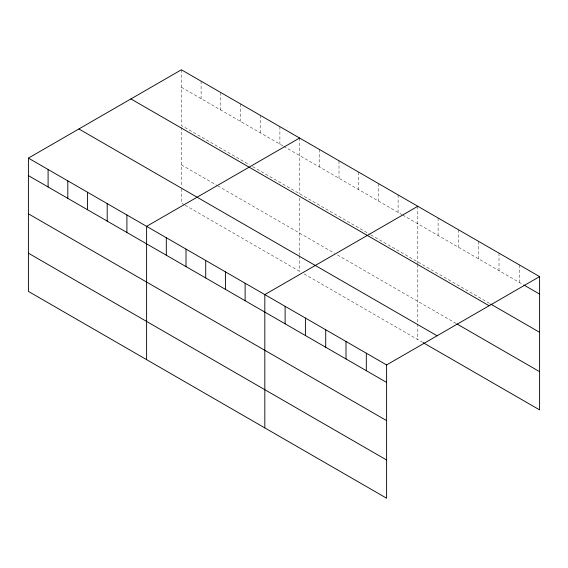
<?xml version="1.0" encoding="UTF-8"?>
<svg xmlns="http://www.w3.org/2000/svg" width="568" height="568" viewBox="0 0 568 568"><rect width="100%" height="100%" fill="white"/><g stroke="black" fill="none" stroke-linecap="round" stroke-linejoin="round"><path stroke-width="0.43" stroke-dasharray="2.84 2.13" d="M181.391 69.786L181.391 125.492L249.586 164.862M181.391 87.273L282.928 145.898M283.688 146.338L401.895 214.583M402.655 215.024L523.057 284.54M252.618 166.616L370.073 234.421M370.826 234.861L489.978 303.653M181.391 164.862L217.004 185.424M217.764 185.864L334.453 253.236M337.484 254.982L456.154 323.497M184.422 204.828L181.391 203.074L181.391 187.447M185.182 205.261L301.118 272.2M304.143 273.946L422.322 342.177M519.301 264.873L519.301 282.367M499.002 253.158L499.002 270.645M478.703 241.435L478.703 258.93M458.404 229.72L458.404 247.208M438.105 217.998L438.105 235.493M417.807 206.276L417.807 263.694M417.807 264.553L417.807 323.071M417.807 323.938L417.807 339.572M398.104 194.902L398.104 212.396M378.409 183.528L378.409 201.022M358.706 172.154L358.706 189.648M339.004 160.779L339.004 178.274M319.301 149.405L319.301 166.9M299.599 138.031L299.599 193.738M299.599 198.019L299.599 254.826M299.599 255.692L299.599 271.326M279.896 126.657L279.896 144.151M260.194 115.283L260.194 132.777M240.491 103.908L240.491 121.396M220.796 92.534L220.796 110.022M201.093 81.16L201.093 98.647M181.391 127.204L181.391 186.574"/><path stroke-width="0.85" d="M28.4 158.11L386.609 364.926L386.609 498.214L28.4 291.405L28.4 158.11L181.391 69.786L539.6 276.595L539.6 409.89L423.068 342.611M299.599 138.031L146.608 226.362L146.608 359.65M417.807 206.276L264.816 294.607L264.816 427.903M386.609 364.926L539.6 276.595M523.81 284.973L539.6 294.089M490.731 304.086L539.6 332.301M130.903 98.931L489.112 305.74M456.899 323.93L539.6 371.671M78.888 128.964L437.097 335.773M28.4 175.604L386.609 382.413M28.4 213.816L386.609 420.625M28.4 253.193L386.609 460.002M366.31 353.204L366.31 370.698M346.011 341.482L346.011 358.976M325.712 329.767L325.712 347.254M305.414 318.044L305.414 335.539M285.115 306.329L285.115 323.817M245.12 283.233L245.12 300.721M225.418 271.859L225.418 289.346M205.715 260.485L205.715 277.972M186.013 249.111L186.013 266.598M166.31 237.736L166.31 255.224M126.905 214.988L126.905 232.475M107.203 203.614L107.203 221.101M87.507 192.24L87.507 209.727M67.805 180.858L67.805 198.353M48.102 169.484L48.102 186.978"/></g></svg>
